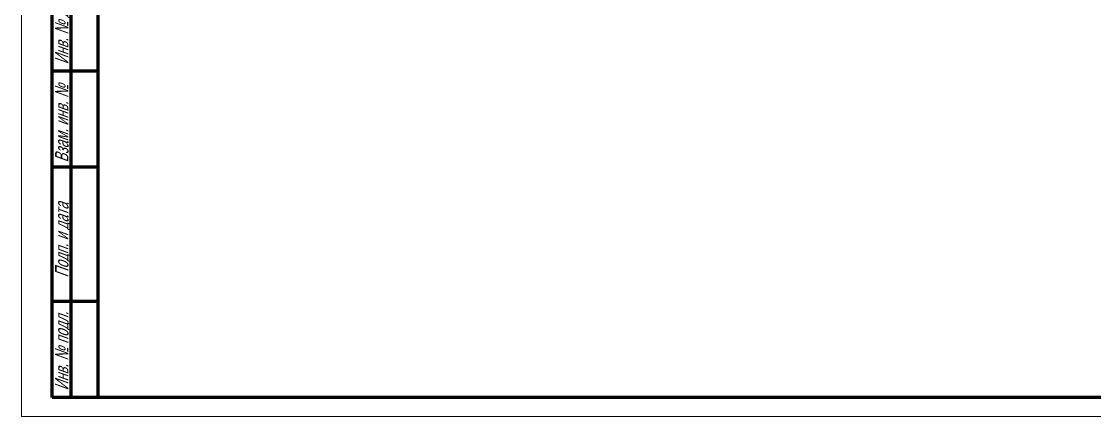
# Model space of a CAD drawing. Extents: x 0 to 841, y 0 to 594.
# Drawn here: x 0 to 280, y 0 to 103 of the extents above; entities that cross this region are included whole.
import ezdxf

# ---------------------------------------------------------------- set-up
doc = ezdxf.new("R2010")
doc.units = 0
doc.header["$MEASUREMENT"] = 0
doc.linetypes.add('K5LT_BASIC', pattern=[0])
doc.linetypes.add('K5LT_THIN', pattern=[0])
doc.styles.add('K5_TEXTSTYLE', font='win_eskd.shx', dxfattribs={"width": 0.7, "oblique": 15, "bigfont": 'b_eskd.shx'})

# ---------------------------------------------------------------- blocks, each defined once
blk = doc.blocks.new('*S')
at = {"color": 7, "linetype": 'K5LT_THIN', "lineweight": 18}
for p, q in [((0, 0), (0, 594)), ((841, 0), (0, 0))]:
    blk.add_line(p, q, dxfattribs=at)
at = {"color": 5, "linetype": 'K5LT_BASIC', "lineweight": 60}
for p, q in [((20, 5), (20, 589)), ((8, 5), (8, 150)), ((13, 5), (13, 150)), ((20, 90), (8, 90)), ((20, 65), (8, 65)), ((20, 30), (8, 30)), ((20, 5), (8, 5)), ((836, 5), (20, 5))]:
    blk.add_line(p, q, dxfattribs=at)
at = {"color": 7, "style": 'K5_TEXTSTYLE', "oblique": 20, "width": 0.7}
for s, p in [('Инв. № дубл.', (12.27, 91.78)), ('Взам. инв. №', (12.27, 66.21)), ('Подп. и дата', (12.27, 36.21)), ('Инв. № подл.', (12.27, 6.78))]:
    blk.add_text(s, height=3.5, rotation=90, dxfattribs=at).set_placement(p)

msp = doc.modelspace()

# ---------------------------------------------------------------- block references
msp.add_blockref('*S', (0, 0))

doc.saveas('drawing.dxf')
